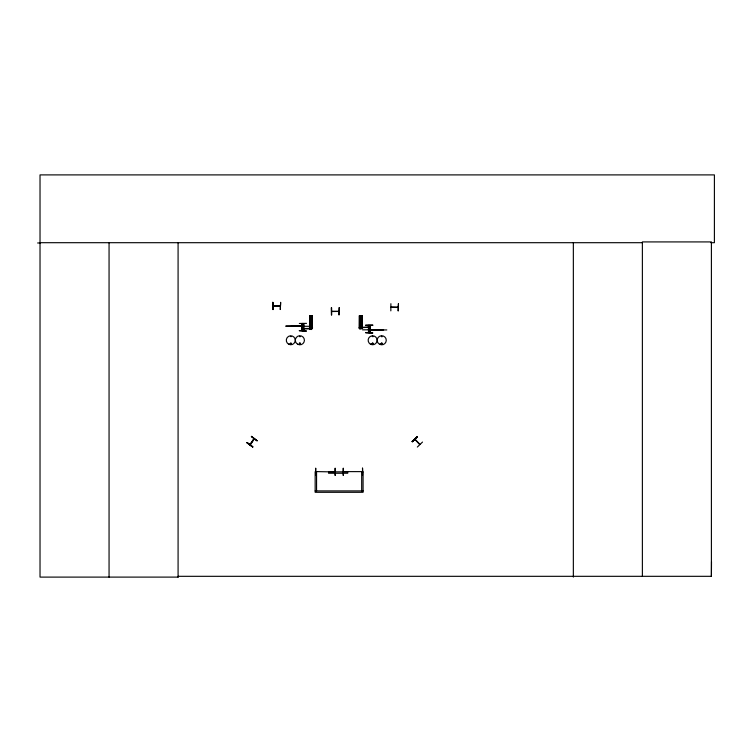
<?xml version="1.0" encoding="UTF-8"?>
<svg xmlns="http://www.w3.org/2000/svg" width="752" height="752" viewBox="0 0 752 752"><rect width="100%" height="100%" fill="white"/><g stroke="black" fill="none" stroke-linecap="round" stroke-linejoin="round"><path stroke-width="1.13" d="M710.884 242.699L714.4 242.699L714.4 174.896L40.025 174.896L40.025 577.104L178.186 577.104L178.092 576.314L711.401 576.314L711.505 561.772M414.822 439.384L419.625 444.526M290.093 343.626C291.908 341.521 291.174 345.704 290.169 343.796M291.137 336.633L290.413 336.435L291.184 336.539M290.31 343.626C291.748 342.292 290.751 344.895 290.422 343.843M299.493 336.435L300.217 336.736L299.569 336.36M299.39 343.626C300.631 341.991 300.17 345.412 299.465 343.514M371.949 343.626C373.753 341.521 373.02 345.704 372.024 343.796M381.349 336.435L382.007 336.821L381.48 336.285M381.057 343.448C382.26 345.948 382.627 341.728 381.17 343.307M381.245 343.626C382.533 342.01 381.922 345.356 381.311 343.514M368.837 328.774L369.636 328.765M303.178 327.458L303.178 326.659M334.631 471.946L316.037 471.579M299.277 343.279C299.785 346.005 301.242 342.019 299.418 343.175M372.372 336.257L372.983 336.736L372.334 336.36M372.231 343.514C373.951 342.339 372.184 345.422 372.296 343.288M302.671 326.659L303.253 326.81M253.875 439.553C256.827 433.603 243.159 455.656 254.364 438.877M247.07 442.58L252.728 447.026L247.098 442.543M250.679 444.047L249.974 444.488L253.969 438.792M331.782 311.253L338.804 311.384M273.155 305.848L280.27 306.055L273.098 306.139M390.984 307.164L398.099 307.465L390.908 307.408M412.275 441.734L417.238 436.527L412.312 441.772M412.058 441.509L417.266 436.555M412.246 441.697L417.445 436.743M422.511 442.054L417.341 447.045M291.25 344.087L290.338 344.087M419.954 444.31L415.132 439.29M338.748 311.431L331.735 311.544M273.775 306.177L280.28 306.177L273.803 305.782M397.949 307.436L391.012 307.436L398.024 307.361M310.896 327.863L311.131 328.427M360.65 327.863L360.546 328.483M331.688 314.975L331.632 307.794M362.492 468.148L362.69 472.256M343.626 471.617L362.144 471.626M335.166 475.339L335.148 468.148L335.157 475.339M343.279 475.339L343.26 468.148L343.232 475.339M372.804 325.296L365.622 325.456M365.613 325.09L372.804 325.033M362.22 327.28L368.207 327.223L362.22 327.684M368.207 327.336L369.984 327.317M368.207 327.534L369.984 327.515M368.837 328.624L369.636 328.615M368.847 328.925L369.646 328.915M368.847 329.122L369.646 329.113M368.847 329.423L369.646 329.414M362.52 329.846L376.602 329.724M365.679 332.741L372.87 332.986L365.679 332.647M272.656 302.389L273.098 309.57L272.694 302.389M390.89 303.695L390.833 310.877M280.289 309.523L280.646 302.332L280.308 309.523M398.118 310.83L398.438 303.648L398.222 310.83M37.6 242.981L40.025 242.971M40.025 242.699L642.377 242.699M312.371 315.661L309.598 315.68L309.617 328.662L312.371 328.652L312.052 315.661M362.079 315.661L359.315 315.68L359.315 328.662L362.079 328.652M309.786 316.996L312.183 316.996M359.494 316.996L361.891 316.996M309.786 317.87L312.183 317.87M359.494 317.87L361.891 317.87M309.786 319.196L312.183 319.196M359.494 319.196L361.891 319.196M309.786 320.361L312.183 320.361M359.494 320.361L361.891 320.361M309.786 321.677L312.183 321.677M359.494 321.677L361.891 321.677M306.515 323.369L299.334 323.463M302.445 325.738L303.141 326.124M303.141 325.813L291.362 326.058M302.445 326.095L303.141 326.095L285.713 326.142L297.585 326.058M295.574 326.293L309.655 326.293M302.53 326.659L303.319 326.659M302.53 326.96L303.319 326.96M302.53 327.158L303.319 327.158M309.786 327.327L312.183 327.327M359.494 327.327L361.712 327.327M302.671 327.383L303.319 327.458M309.392 327.703L312.588 327.806M359.099 327.703L361.496 327.806M302.172 328.558L309.937 328.455M310.623 328.53L311.356 328.652M302.172 328.756L309.937 328.859M378.04 329.837L383.614 329.94M299.334 330.701L306.515 331.049L299.334 330.654M315.163 490.906L363.075 490.906M369.486 328.615L369.57 329.263M251.318 436.602L257.175 440.766M247.041 442.618L252.898 446.782M246.891 442.834L252.747 446.998M331.275 307.803L331.425 314.985M370.012 325.419L370.069 332.61M369.777 332.61L369.711 325.419L369.674 332.61M368.809 325.428L368.875 332.619L368.762 325.428M368.442 325.437L368.48 332.619M362.21 326.584L362.229 328.38M360.612 326.603L360.631 328.398M273.004 302.379L273.004 309.57M362.549 468.148L362.52 475.339M315.708 475.339L315.708 468.148L315.52 472.265M711.401 576.314L711.401 241.918L642.377 241.918L642.377 576.314M573.344 242.699L573.344 577.104M386.81 329.94L374.938 329.94M362.022 315.661L362.069 326.481M361.891 315.661L361.872 326.481M361.721 315.661L361.768 326.481M361.609 315.661L361.618 326.481M361.684 490.906L361.684 471.739L363.075 471.739L363.075 492.297L315.163 492.297L315.163 471.739L316.564 471.739L316.564 490.906M361.449 315.661L361.421 326.481M361.251 315.661L361.242 328.652M361.063 328.652L360.33 328.652M360.142 328.662L360.152 315.68L359.992 328.662M359.945 328.662L359.522 315.68M359.475 315.68L359.371 328.662M311.995 328.652L311.591 315.661M311.525 315.661L311.535 329.555M310.444 315.68L310.435 328.662M310.256 315.68L310.275 328.662M310.068 315.68L310.078 328.662M309.918 315.68L309.937 329.555M309.815 315.68L309.768 328.662M303.423 330.654L303.423 323.463L303.319 330.654M302.53 323.463L302.53 330.654M302.426 323.463L302.426 330.654M302.163 323.463L302.163 330.654M302.125 323.463L302.125 330.654M178.083 242.699L178.083 577.104M109.059 242.699L109.059 577.104M310.473 320.878C311.121 322.918 312.052 319.45 310.473 320.878M360.18 320.878C360.828 322.918 361.759 319.45 360.18 320.878M251.497 436.357L257.128 440.832L251.478 436.386M339.218 307.634L339.02 314.825L339.218 307.634M380.813 329.921L369.035 330.344L380.813 329.921M347.715 471.852L328.549 471.852L328.549 473.243L347.715 473.243L347.715 471.852M303.723 330.654L303.723 323.463L303.686 330.654M379.459 344.209A4.55 4.55 0 0 0 386.274 340.271A4.55 4.55 0 0 0 379.459 336.332A4.55 4.55 0 0 0 379.459 344.209M370.398 344.162A4.493 4.493 0 0 0 377.137 340.271A4.493 4.493 0 0 0 370.398 336.379A4.493 4.493 0 0 0 370.398 344.162M288.552 344.162A4.493 4.493 0 0 0 295.282 340.271A4.493 4.493 0 0 0 288.552 336.379A4.493 4.493 0 0 0 288.552 344.162M297.604 344.209A4.55 4.55 0 0 0 304.419 340.271A4.55 4.55 0 0 0 297.604 336.332A4.55 4.55 0 0 0 297.604 344.209"/></g></svg>
